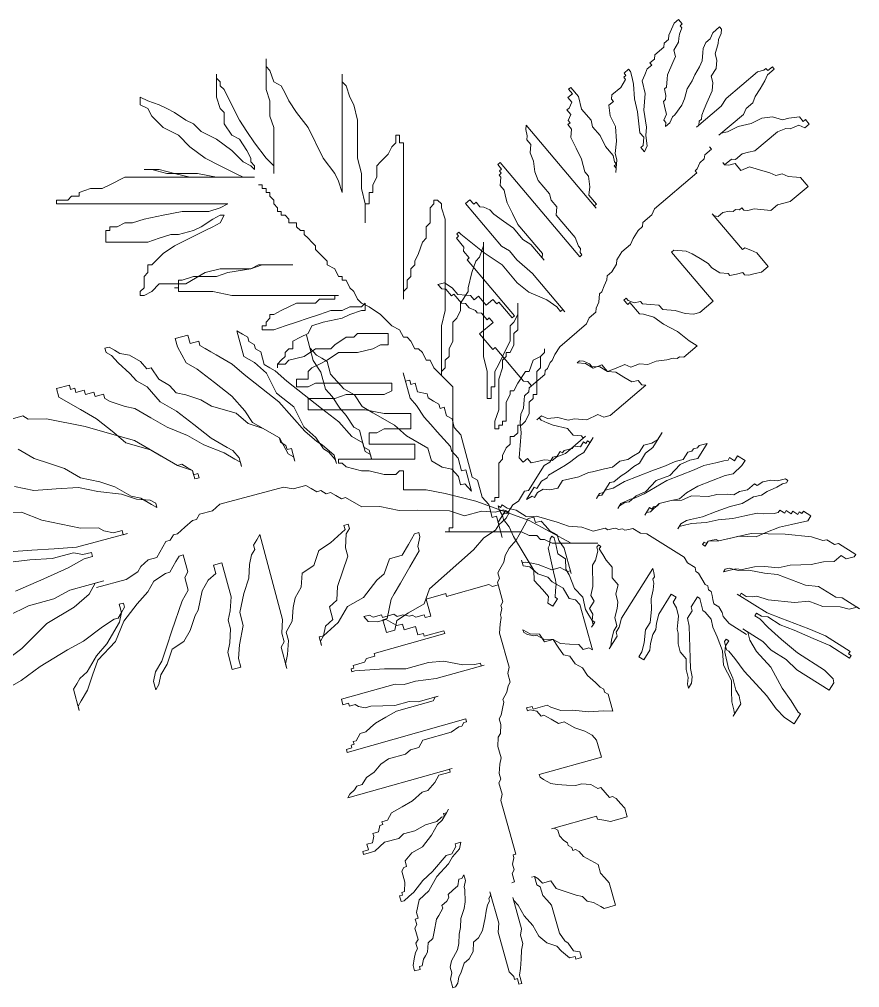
# Model space of a CAD drawing. Header units: millimetres. Extents: x -37049 to 129367, y 25385 to 90033.
# Drawn here: x 19498 to 20689, y 55002 to 56373 of the extents above; entities that cross this region are included whole.
import ezdxf

# ---------------------------------------------------------------- set-up
doc = ezdxf.new("R2010")
doc.units = ezdxf.units.MM
doc.header["$MEASUREMENT"] = 0
doc.layers.add('NCAY', color=3, linetype='Continuous', lineweight=13)

# ---------------------------------------------------------------- blocks, each defined once
blk = doc.blocks.new('CDUA')
at = {"layer": 'NCAY'}
for points in [[(-21319.1, 45560.9), (-21328, 45571.5), (-21337.8, 45572.3), (-21404.9, 45651.7), (-21410.2, 45647.2), (-21441.5, 45684.2), (-21409.8, 45711), (-21418.7, 45721.6), (-21424, 45717.1), (-21437.4, 45733), (-21447.2, 45733.8), (-21451.6, 45739.1), (-21465.9, 45745.2), (-21474.8, 45755.8), (-21484.6, 45756.6), (-21502.5, 45777.7), (-21507.7, 45773.3), (-21521.2, 45789.1), (-21530.9, 45790), (-21539.9, 45800.5), (-21524.8, 45804.2), (-21506.1, 45792.8), (-21492.7, 45776.9), (-21473.2, 45775.3), (-21463.4, 45774.5), (-21454.5, 45763.9), (-21443.9, 45772.8), (-21426, 45751.7), (-21410.2, 45765.1), (-21401.2, 45754.5), (-21395.9, 45759), (-21364.6, 45722), (-21359.4, 45726.4), (-21471.2, 45858.6), (-21465.9, 45863.1), (-21479.3, 45879), (-21478.5, 45888.7), (-21496.4, 45909.9), (-21491.1, 45914.4), (-21495.6, 45919.6), (-21490.3, 45924.1), (-21485.8, 45918.8), (-21458.1, 45896.8), (-21430.5, 45874.9), (-21388.6, 45846.8), (-21352.9, 45804.5), (-21325.2, 45782.5), (-21282.5, 45764.2), (-21259.4, 45747.5), (-21250.4, 45736.9), (-21245.1, 45741.4), (-21240.7, 45736.1), (-21316.7, 45826), (-21353.3, 45858.6), (-21371.2, 45879.7), (-21389.9, 45891.1), (-21474.8, 45991.6), (-21464.3, 46000.5), (-21455.3, 45989.9), (-21450, 45994.4), (-21441.1, 45983.8), (-21431.3, 45983), (-21417.1, 45976.9), (-21408.2, 45966.3), (-21385, 45949.7), (-21361.8, 45933), (-21339.4, 45906.5), (-21320.7, 45895.1), (-21289.4, 45858.1), (-21293.9, 45863.4), (-21293.1, 45873.2), (-21351.2, 45941.9), (-21363.8, 45967.5), (-21376.4, 45993.2), (-21380.1, 46008.2), (-21383.8, 46023.2), (-21392.7, 46033.8), (-21391.9, 46043.6), (-21391.1, 46053.3), (-21395.6, 46058.6), (-21390.3, 46063.1), (-21394.7, 46068.4), (-21389.5, 46072.8), (-21398.4, 46083.4), (-21393.1, 46087.9), (-21205.3, 45865.8), (-21200, 45870.3), (-21204.5, 45875.5), (-21203.7, 45885.3), (-21208.1, 45890.6), (-21216.3, 45910.9), (-21261, 45963.8), (-21259.4, 45983.3), (-21272.8, 45999.2), (-21276.4, 46014.2), (-21303.3, 46046), (-21311.4, 46066.3), (-21314.3, 46091.1), (-21322.4, 46111.4), (-21320.8, 46130.9), (-21329.7, 46141.5), (-21328.9, 46151.3), (-21332.5, 46166.3), (-21331.7, 46176.1), (-21166.3, 45980.4), (-21170.7, 45985.7), (-21165.5, 45990.2), (-21183.3, 46011.3), (-21181.7, 46030.8), (-21184.6, 46055.6), (-21193.5, 46066.2), (-21200.8, 46096.3), (-21213.4, 46121.9), (-21226, 46147.6), (-21224.4, 46167.1), (-21233.4, 46177.6), (-21228.1, 46182.1), (-21232.5, 46187.4), (-21226.4, 46201.6), (-21235.4, 46212.2), (-21230.1, 46216.7), (-21224, 46230.9), (-21233, 46241.5), (-21222.4, 46250.4), (-21231.3, 46261), (-21226, 46265.5), (-21208.2, 46244.3), (-21200.8, 46214.2), (-21178.5, 46187.8), (-21174.8, 46172.7), (-21156.9, 46151.6), (-21144.3, 46126), (-21126.4, 46104.8), (-21122.8, 46089.8), (-21118.3, 46084.5), (-21123.6, 46080), (-21119.1, 46074.7), (-21119.9, 46065), (-21119.1, 46074.7), (-21117.5, 46094.2), (-21121.2, 46109.3), (-21118.7, 46138.5), (-21120.8, 46173.1), (-21133.4, 46198.7), (-21136.2, 46223.5), (-21125.6, 46232.5), (-21130.1, 46237.8), (-21129.3, 46247.5), (-21108.2, 46265.4), (-21096.8, 46284.1), (-21101.2, 46289.4), (-21096, 46293.8), (-21100.4, 46299.1), (-21089.9, 46308.1), (-21085.4, 46302.8), (-21081.7, 46287.7), (-21078.1, 46272.7), (-21076, 46238.1), (-21068.7, 46208), (-21063, 46158.4), (-21054.1, 46147.9), (-21055.7, 46128.3), (-21061, 46123.9), (-21052, 46113.3), (-21045.9, 46127.5), (-21048.8, 46152.3), (-21047.2, 46171.8), (-21053.7, 46211.7), (-21050.4, 46250.7), (-21057.7, 46280.8), (-21051.6, 46295), (-21045.6, 46309.3), (-21035, 46318.2), (-21039.5, 46323.5), (-21028.9, 46332.4), (-21028.1, 46342.2), (-21006.9, 46360.1), (-21006.1, 46369.8), (-20995.6, 46378.8), (-20994.7, 46388.5), (-20988.6, 46402.7), (-20982.5, 46417), (-20972, 46425.9), (-20963, 46415.3), (-20968.3, 46410.9), (-20963.8, 46405.6), (-20969.9, 46391.3), (-20970.8, 46381.6), (-20971.6, 46371.8), (-20982.9, 46353.1), (-20979.3, 46338.1), (-20985.4, 46323.9), (-20997.6, 46295.4), (-20998.4, 46285.7), (-21000, 46266.1), (-21005.3, 46261.7), (-21001.6, 46246.6), (-21002.5, 46236.9), (-21007.7, 46232.4), (-21004.1, 46217.4), (-21000.4, 46202.3), (-21006.5, 46188.1), (-21002, 46182.8), (-21002.9, 46173), (-20992.3, 46182), (-20986.2, 46196.2), (-20980.9, 46200.7), (-20964.2, 46223.8), (-20958.1, 46238.1), (-20951.2, 46262), (-20939.9, 46280.7), (-20933.8, 46295), (-20922.4, 46313.7), (-20916.3, 46327.9), (-20914.7, 46347.4), (-20913.8, 46357.2), (-20907.7, 46371.4), (-20897.2, 46380.3), (-20891.1, 46394.5), (-20875.2, 46408), (-20870.8, 46402.7), (-20871.6, 46392.9), (-20877.7, 46378.7), (-20878.5, 46368.9), (-20885.4, 46344.9), (-20881.7, 46329.9), (-20883.3, 46310.4), (-20894.7, 46291.7), (-20891.1, 46276.6), (-20892.7, 46257.1), (-20898.8, 46242.9), (-20904.9, 46228.7), (-20911, 46214.4), (-20917.1, 46200.2), (-20917.9, 46190.5), (-20923.2, 46186), (-20924, 46176.2), (-20929.3, 46171.8), (-20871.1, 46220.9), (-20859.8, 46239.6), (-20785.8, 46302.2), (-20770.7, 46305.8), (-20765.5, 46310.3), (-20761, 46305), (-20750.4, 46314), (-20745.9, 46308.7), (-20761.8, 46295.3), (-20767.9, 46281), (-20779.3, 46262.3), (-20790.7, 46243.6), (-20796.8, 46229.4), (-20812.6, 46216), (-20818.7, 46201.8), (-20876.8, 46152.6), (-20871.6, 46157.1), (-20856.5, 46160.7), (-20830.9, 46173.3), (-20800.8, 46180.6), (-20775.2, 46193.2), (-20750.4, 46196.1), (-20726.4, 46189.1), (-20711.4, 46192.8), (-20686.6, 46195.6), (-20677.6, 46185), (-20672.4, 46189.5), (-20663.4, 46178.9), (-20674, 46170), (-20688.2, 46176.1), (-20708.5, 46168), (-20718.3, 46168.8), (-20738.6, 46160.7), (-20791.5, 46116), (-20806.5, 46112.3), (-20821.5, 46108.7), (-20837.4, 46095.3), (-20847.2, 46096.1), (-20863, 46082.7), (-20867.5, 46088), (-20863, 46082.7), (-20853.3, 46081.9), (-20838.2, 46085.5), (-20824.8, 46069.7), (-20804.5, 46077.8), (-20780.5, 46070.8), (-20756.5, 46063.9), (-20742.3, 46057.8), (-20727.2, 46061.5), (-20713, 46055.4), (-20693.5, 46053.7), (-20683.7, 46052.9), (-20665.8, 46031.7), (-20708.1, 45996), (-20723.2, 45992.3), (-20738.2, 45988.7), (-20754.1, 45975.3), (-20793.1, 45978.6), (-20808.1, 45974.9), (-20817.9, 45975.7), (-20822.4, 45981), (-20827.6, 45976.6), (-20837.4, 45977.4), (-20842.7, 45972.9), (-20852.4, 45973.7), (-20867.5, 45970.1), (-20878, 45961.1), (-20887.8, 45962), (-20892.3, 45967.2), (-20820.7, 45882.6), (-20815.4, 45887.1), (-20801.2, 45881), (-20787, 45874.9), (-20760.1, 45843.2), (-20776, 45829.7), (-20791, 45826.1), (-20806.1, 45822.4), (-20815.8, 45823.3), (-20820.3, 45828.6), (-20835.4, 45824.9), (-20850.4, 45821.3), (-20854.9, 45826.5), (-20874.4, 45828.2), (-20893.1, 45839.6), (-20902, 45850.2), (-20920.7, 45861.6), (-20939.4, 45872.9), (-20953.7, 45879.1), (-20963.4, 45879.9), (-20973.2, 45880.7), (-20982.9, 45881.5), (-20988.2, 45877), (-20889.8, 45760.7), (-20921.5, 45733.9), (-20936.6, 45730.2), (-20956.1, 45731.9), (-20980.1, 45738.8), (-21009.3, 45741.3), (-21018.3, 45751.8), (-21037.8, 45753.5), (-21047.6, 45754.3), (-21057.3, 45755.1), (-21061.8, 45760.4), (-21076.8, 45756.8), (-21091.1, 45762.9), (-21095.5, 45768.1), (-21100.8, 45763.7), (-21091.9, 45753.1), (-21086.6, 45757.6), (-21064.2, 45731.1), (-21054.5, 45730.3), (-21030.5, 45723.4), (-21007.3, 45706.7), (-20974.4, 45689.2), (-20946.7, 45667.2), (-20928, 45655.8), (-20959.7, 45629), (-20969.5, 45629.8), (-20974.8, 45625.4), (-20984.5, 45626.2), (-20999.6, 45622.5), (-21024.4, 45619.7), (-21044.7, 45611.6), (-21064.2, 45613.2), (-21084.5, 45605.1), (-21098.8, 45611.2), (-21119.1, 45603.1), (-21139.4, 45595), (-21152.8, 45610.8), (-21173.2, 45602.7), (-21191.9, 45614.1), (-21211.4, 45615.8), (-21206.1, 45620.2), (-21196.3, 45619.4), (-21182.1, 45613.3), (-21177.6, 45608), (-21158.1, 45606.4), (-21139.4, 45595), (-21119.9, 45593.3), (-21101.2, 45581.9), (-21082.5, 45570.5), (-21067.5, 45574.2), (-21058.5, 45563.6), (-21048.8, 45562.8), (-21133.3, 45491.3), (-21148.4, 45487.6), (-21162.6, 45493.8), (-21188.2, 45481.2), (-21217.5, 45483.6), (-21232.5, 45480), (-21256.5, 45486.9), (-21281.3, 45484.1), (-21295.5, 45490.2), (-21306.1, 45481.2), (-21300.8, 45485.7), (-21296.3, 45480.4), (-21282.1, 45474.3), (-21267.9, 45468.2), (-21234.1, 45460.5), (-21220.7, 45444.6), (-21211, 45443.8), (-21201.2, 45443), (-21196.7, 45437.7), (-21191.4, 45442.1), (-21239, 45401.9), (-21259.3, 45393.8), (-21269.9, 45384.9), (-21279.7, 45385.7), (-21289.4, 45386.5), (-21304.5, 45382.8), (-21319.5, 45379.2), (-21328.4, 45389.8), (-21339, 45380.8), (-21348, 45391.4), (-21347.1, 45401.2), (-21346.3, 45410.9), (-21345.5, 45420.7), (-21343.1, 45450), (-21345.9, 45474.8), (-21344.3, 45494.3), (-21338.2, 45508.5), (-21336.6, 45528), (-21335.8, 45537.8), (-21325.2, 45546.7), (-21324.4, 45556.5), (-21287.4, 45587.7), (-21286.6, 45597.5), (-21281.3, 45602), (-21275.2, 45616.2), (-21269.9, 45620.7), (-21263.8, 45634.9), (-21252.4, 45653.6), (-21189, 45707.2), (-21182.9, 45721.4), (-21167.1, 45734.9), (-21166.3, 45744.6), (-21160.2, 45758.8), (-21158.5, 45778.4), (-21153.3, 45782.8), (-21147.2, 45797), (-21141.1, 45811.3), (-21140.2, 45821), (-21129.7, 45830), (-21118.3, 45848.7), (-21117.5, 45858.4), (-21106.1, 45877.1), (-21085, 45895), (-21078.9, 45909.2), (-21067.5, 45927.9), (-21056.9, 45936.9), (-21056.1, 45946.6), (-21035, 45964.5), (-21028.9, 45978.7), (-20928.5, 46063.6), (-20932.9, 46068.9), (-20927.6, 46073.4), (-20921.5, 46087.6), (-20911, 46096.5), (-20910.2, 46106.3), (-20894.3, 46119.7), (-20898.8, 46125)], [(-21414.5, 45288.8), (-21405.5, 45288.8), (-21405.5, 45297.8), (-21396.5, 45297.8), (-21396.5, 45378.8), (-21387.5, 45387.8), (-21387.5, 45396.8), (-21378.5, 45414.7), (-21369.5, 45423.7), (-21369.5, 45441.7), (-21360.5, 45441.7), (-21351.5, 45450.7), (-21351.5, 45468.7), (-21342.5, 45468.7), (-21333.5, 45477.7), (-21324.5, 45495.7), (-21324.5, 45522.7), (-21315.5, 45531.7), (-21315.5, 45540.7), (-21306.5, 45540.7), (-21306.5, 45594.7), (-21297.5, 45603.7), (-21297.5, 45630.7), (-21288.5, 45639.7), (-21288.5, 45648.7), (-21288.5, 45639.7), (-21297.5, 45630.7), (-21315.5, 45621.7), (-21324.5, 45594.7), (-21333.5, 45594.7), (-21351.5, 45567.7), (-21360.5, 45549.7), (-21369.5, 45549.7), (-21369.5, 45540.7), (-21378.5, 45522.7), (-21378.5, 45477.7), (-21387.5, 45477.7), (-21387.5, 45468.7), (-21396.5, 45468.7), (-21396.5, 45459.7), (-21405.5, 45459.7), (-21405.5, 45477.7), (-21396.5, 45504.7), (-21396.5, 45576.7), (-21387.5, 45603.7), (-21387.5, 45621.7), (-21378.5, 45630.7), (-21378.5, 45639.7), (-21369.5, 45639.7), (-21360.5, 45657.7), (-21360.5, 45684.7), (-21351.5, 45693.7), (-21351.5, 45756.6), (-21351.5, 45729.6), (-21360.5, 45711.7), (-21369.5, 45702.7), (-21369.5, 45666.7), (-21378.5, 45648.7), (-21387.5, 45630.7), (-21396.5, 45612.7), (-21405.5, 45594.7), (-21405.5, 45558.7), (-21414.5, 45558.7), (-21414.5, 45531.7), (-21423.5, 45531.7), (-21423.5, 45594.7), (-21432.6, 45630.7), (-21432.6, 45900.6), (-21432.6, 45891.6), (-21441.6, 45864.6), (-21450.6, 45855.6), (-21459.6, 45828.6), (-21468.6, 45792.6), (-21468.6, 45783.6), (-21486.6, 45756.6), (-21486.6, 45738.6), (-21495.6, 45720.6), (-21504.6, 45711.7), (-21504.6, 45666.7), (-21513.6, 45648.7), (-21513.6, 45630.7), (-21522.6, 45621.7), (-21522.6, 45603.7), (-21531.6, 45594.7), (-21531.6, 45585.7), (-21531.6, 45702.7), (-21522.6, 45738.6), (-21522.6, 45954.6), (-21531.6, 45981.6), (-21531.6, 45990.6), (-21540.6, 45999.6), (-21549.6, 45999.6), (-21549.6, 45990.6), (-21558.6, 45981.6), (-21558.6, 45945.6), (-21567.6, 45936.6), (-21567.6, 45909.6), (-21576.6, 45900.6), (-21585.6, 45873.6), (-21594.6, 45855.6), (-21594.6, 45846.6), (-21603.6, 45837.6), (-21603.6, 45819.6), (-21612.6, 45810.6), (-21612.6, 45792.6), (-21621.6, 45783.6), (-21621.6, 45765.6), (-21621.6, 46134.5), (-21630.6, 46134.5), (-21630.6, 46152.5), (-21639.6, 46152.5), (-21639.6, 46134.5), (-21648.6, 46125.5), (-21657.6, 46107.5), (-21675.6, 46089.5), (-21684.6, 46080.5), (-21684.6, 46053.5), (-21693.6, 46035.5), (-21693.6, 46017.6), (-21702.6, 46017.6), (-21702.6, 45990.6), (-21711.7, 45990.6), (-21711.7, 45945.6), (-21711.7, 45990.6), (-21720.7, 46026.6), (-21720.7, 46062.5), (-21729.7, 46098.5), (-21729.7, 46188.5), (-21738.7, 46224.5), (-21747.7, 46242.5), (-21756.7, 46269.5), (-21765.7, 46278.5), (-21765.7, 46296.5), (-21765.7, 46017.6), (-21774.7, 46044.5), (-21783.7, 46062.5), (-21810.7, 46098.5), (-21846.7, 46170.5), (-21873.7, 46206.5), (-21891.7, 46233.5), (-21900.7, 46251.5), (-21909.7, 46269.5), (-21927.7, 46278.5), (-21936.7, 46305.5), (-21945.7, 46314.5), (-21945.7, 46332.5), (-21945.7, 46260.5), (-21936.7, 46233.5), (-21936.7, 46197.5), (-21927.7, 46170.5), (-21927.7, 46062.5), (-21927.7, 46080.5), (-21945.7, 46098.5), (-21972.7, 46134.5), (-21990.8, 46161.5), (-22008.8, 46188.5), (-22017.8, 46206.5), (-22026.8, 46224.5), (-22035.8, 46242.5), (-22044.8, 46260.5), (-22053.8, 46269.5), (-22053.8, 46278.5), (-22062.8, 46287.5), (-22062.8, 46296.5), (-22062.8, 46242.5), (-22053.8, 46215.5), (-22044.8, 46206.5), (-22044.8, 46179.5), (-22026.8, 46152.5), (-22008.8, 46143.5), (-21990.8, 46116.5), (-21981.8, 46098.5), (-21981.8, 46089.5), (-21972.7, 46080.5), (-21972.7, 46071.5), (-21981.8, 46080.5), (-21999.8, 46089.5), (-22026.8, 46116.5), (-22062.8, 46143.5), (-22098.8, 46161.5), (-22116.8, 46179.5), (-22134.8, 46188.5), (-22161.8, 46206.5), (-22179.8, 46215.5), (-22197.8, 46224.5), (-22224.8, 46233.5), (-22242.8, 46242.5), (-22242.8, 46224.5), (-22224.8, 46215.5), (-22215.8, 46197.5), (-22188.8, 46170.5), (-22152.8, 46152.5), (-22125.8, 46125.5), (-22089.8, 46098.5), (-22053.8, 46080.5), (-22017.8, 46062.5), (-21999.8, 46053.5), (-21972.7, 46053.5), (-22125.8, 46053.5), (-22161.8, 46062.5), (-22197.8, 46071.5), (-22233.8, 46071.5), (-22215.8, 46071.5), (-22179.8, 46062.5), (-22107.8, 46062.5), (-22062.8, 46053.5), (-22008.8, 46053.5), (-22278.9, 46053.5), (-22314.9, 46035.5), (-22332.9, 46026.6), (-22359.9, 46026.6), (-22386.9, 46017.6), (-22386.9, 46008.6), (-22404.9, 46008.6), (-22413.9, 45999.6), (-22440.9, 45999.6), (-22440.9, 45990.6), (-22035.8, 45990.6), (-22053.8, 45981.6), (-22080.8, 45972.6), (-22143.8, 45972.6), (-22188.8, 45963.6), (-22233.8, 45954.6), (-22260.9, 45945.6), (-22278.9, 45945.6), (-22296.9, 45936.6), (-22314.9, 45936.6), (-22314.9, 45927.6), (-22323.9, 45927.6), (-22323.9, 45900.6), (-22224.8, 45900.6), (-22197.8, 45909.6), (-22170.8, 45918.6), (-22152.8, 45918.6), (-22116.8, 45927.6), (-22098.8, 45936.6), (-22071.8, 45954.6), (-22053.8, 45963.6), (-22044.8, 45963.6), (-22053.8, 45945.6), (-22071.8, 45936.6), (-22089.8, 45927.6), (-22161.8, 45891.6), (-22188.8, 45873.6), (-22215.8, 45846.6), (-22224.8, 45846.6), (-22224.8, 45828.6), (-22233.8, 45819.6), (-22233.8, 45792.6), (-22242.8, 45783.6), (-22242.8, 45774.6), (-22233.8, 45774.6), (-22215.8, 45783.6), (-22197.8, 45801.6), (-22134.8, 45801.6), (-22089.8, 45828.6), (-22053.8, 45837.6), (-21981.8, 45837.6), (-21963.7, 45846.6), (-21882.7, 45846.6), (-21954.7, 45846.6), (-21981.8, 45837.6), (-22035.8, 45828.6), (-22062.8, 45819.6), (-22116.8, 45819.6), (-22143.8, 45810.6), (-22152.8, 45810.6), (-22152.8, 45792.6), (-22161.8, 45792.6), (-22152.8, 45792.6), (-22152.8, 45783.6), (-22071.8, 45783.6), (-22026.8, 45774.6), (-21774.7, 45774.6), (-21783.7, 45774.6), (-21783.7, 45765.6), (-21819.7, 45765.6), (-21828.7, 45756.6), (-21873.7, 45756.6), (-21891.7, 45747.6), (-21909.7, 45738.6), (-21927.7, 45729.6), (-21936.7, 45729.6), (-21936.7, 45720.6), (-21945.7, 45711.7), (-21945.7, 45702.7), (-21954.7, 45702.7), (-21954.7, 45693.7), (-21927.7, 45693.7), (-21900.7, 45702.7), (-21873.7, 45711.7), (-21846.7, 45720.6), (-21819.7, 45729.6), (-21792.7, 45738.6), (-21765.7, 45738.6), (-21747.7, 45747.6), (-21720.7, 45747.6), (-21711.7, 45756.6), (-21711.7, 45738.6), (-21720.7, 45738.6), (-21747.7, 45729.6), (-21765.7, 45720.6), (-21810.7, 45711.7), (-21837.7, 45702.7), (-21846.7, 45684.7), (-21864.7, 45675.7), (-21882.7, 45666.7), (-21882.7, 45648.7), (-21891.7, 45648.7), (-21900.7, 45639.7), (-21900.7, 45630.7), (-21909.7, 45621.7), (-21918.7, 45612.7), (-21918.7, 45603.7), (-21918.7, 45612.7), (-21900.7, 45612.7), (-21891.7, 45621.7), (-21855.7, 45630.7), (-21828.7, 45648.7), (-21792.7, 45648.7), (-21783.7, 45657.7), (-21756.7, 45675.7), (-21738.7, 45675.7), (-21729.7, 45684.7), (-21657.6, 45684.7), (-21657.6, 45657.7), (-21675.6, 45657.7), (-21693.6, 45648.7), (-21729.7, 45639.7), (-21774.7, 45639.7), (-21801.7, 45621.7), (-21819.7, 45612.7), (-21837.7, 45603.7), (-21846.7, 45594.7), (-21846.7, 45576.7), (-21873.7, 45576.7), (-21873.7, 45558.7), (-21846.7, 45558.7), (-21828.7, 45567.7), (-21648.6, 45567.7), (-21648.6, 45549.7), (-21666.6, 45540.7), (-21756.7, 45540.7), (-21783.7, 45531.7), (-21846.7, 45531.7), (-21846.7, 45504.7), (-21711.7, 45504.7), (-21666.6, 45495.7), (-21603.6, 45495.7), (-21603.6, 45459.7), (-21666.6, 45459.7), (-21684.6, 45450.7), (-21702.6, 45450.7), (-21702.6, 45423.7), (-21594.6, 45423.7), (-21594.6, 45387.8), (-21774.7, 45387.8), (-21774.7, 45378.8), (-21765.7, 45378.8), (-21756.7, 45369.8), (-21720.7, 45360.8), (-21702.6, 45360.8), (-21666.6, 45351.8), (-21639.6, 45351.8), (-21630.6, 45360.8), (-21621.6, 45360.8), (-21621.6, 45315.8), (-21567.6, 45315.8), (-21522.6, 45306.8), (-21450.6, 45288.8), (-21324.5, 45243.8), (-21225.5, 45189.8), (-21162.5, 45189.8), (-21270.5, 45189.8), (-21288.5, 45198.8), (-21297.5, 45198.8), (-21306.5, 45207.8), (-21324.5, 45207.8), (-21342.5, 45216.8), (-21522.6, 45216.8), (-21513.6, 45216.8), (-21513.6, 45225.8), (-21504.6, 45225.8), (-21504.6, 45558.7), (-21540.6, 45594.7), (-21549.6, 45603.7), (-21558.6, 45621.7), (-21567.6, 45621.7), (-21576.6, 45639.7), (-21585.6, 45648.7), (-21594.6, 45648.7), (-21603.6, 45666.7), (-21612.6, 45675.7), (-21621.6, 45675.7), (-21630.6, 45693.7), (-21648.6, 45702.7), (-21657.6, 45711.7), (-21675.6, 45729.6), (-21702.6, 45747.6), (-21720.7, 45756.6), (-21729.7, 45765.6), (-21738.7, 45783.6), (-21747.7, 45792.6), (-21756.7, 45810.6), (-21765.7, 45810.6), (-21765.7, 45819.6), (-21774.7, 45819.6), (-21783.7, 45837.6), (-21801.7, 45846.6), (-21801.7, 45855.6), (-21819.7, 45873.6), (-21828.7, 45882.6), (-21828.7, 45891.6), (-21837.7, 45900.6), (-21846.7, 45909.6), (-21855.7, 45918.6), (-21855.7, 45927.6), (-21864.7, 45927.6), (-21873.7, 45936.6), (-21873.7, 45945.6), (-21891.7, 45945.6), (-21891.7, 45954.6), (-21900.7, 45963.6), (-21909.7, 45963.6), (-21909.7, 45972.6), (-21918.7, 45972.6), (-21918.7, 45981.6), (-21927.7, 45990.6), (-21927.7, 45999.6), (-21936.7, 46008.6), (-21936.7, 46017.6), (-21945.7, 46017.6), (-21945.7, 46026.6), (-21954.7, 46026.6), (-21954.7, 46035.5), (-21963.7, 46035.5)], [(-21388.4, 45203.4), (-21401.9, 45253.5), (-21411.9, 45250.8), (-21420, 45280.9), (-21435.4, 45298.2), (-21446.2, 45338.3), (-21458.9, 45345.7), (-21485.9, 45445.9), (-21501.3, 45463.3), (-21506.7, 45483.3), (-21519.5, 45490.6), (-21524.9, 45510.7), (-21534.9, 45508), (-21537.6, 45518), (-21550.3, 45525.3), (-21563, 45532.7), (-21565.7, 45542.7), (-21588.5, 45547.3), (-21593.9, 45567.4), (-21603.9, 45564.7), (-21606.6, 45574.7), (-21616.7, 45572), (-21622.1, 45592), (-21605.9, 45531.9), (-21590.4, 45514.5), (-21572.3, 45487.2), (-21556.9, 45469.8), (-21541.5, 45452.5), (-21510.6, 45417.8), (-21507.9, 45407.7), (-21492.5, 45390.4), (-21484.4, 45360.3), (-21474.4, 45363), (-21460.9, 45312.9), (-21476.3, 45330.2), (-21486.3, 45327.5), (-21491.7, 45347.6), (-21507.2, 45364.9), (-21529.9, 45369.6), (-21555.4, 45384.2), (-21563.5, 45414.3), (-21614.4, 45443.6), (-21642.5, 45468.3), (-21655.3, 45475.6), (-21680.7, 45490.2), (-21693.5, 45497.6), (-21718.9, 45512.2), (-21737, 45539.6), (-21762.5, 45554.2), (-21777.9, 45571.6), (-21793.3, 45588.9), (-21801.4, 45619), (-21814.2, 45626.3), (-21826.9, 45633.7), (-21842.3, 45651), (-21850.4, 45681.1), (-21834.2, 45620.9), (-21816.1, 45593.6), (-21805.3, 45553.5), (-21789.9, 45536.1), (-21771.8, 45508.7), (-21756.3, 45491.4), (-21738.2, 45464), (-21725.5, 45456.7), (-21714.7, 45416.6), (-21702, 45409.3), (-21696.6, 45389.2), (-21699.3, 45399.2), (-21712, 45406.6), (-21717.4, 45426.6), (-21742.9, 45441.3), (-21773.7, 45476), (-21814.6, 45508), (-21855.5, 45540), (-21896.4, 45572), (-21924.5, 45596.7), (-21937.2, 45604), (-21950, 45611.3), (-21958.1, 45641.4), (-21970.8, 45648.7), (-21973.5, 45658.7), (-21986.2, 45666.1), (-21988.9, 45676.1), (-22001.6, 45683.4), (-22014.4, 45690.7), (-21998.2, 45630.6), (-21972.7, 45615.9), (-21944.6, 45591.3), (-21921.1, 45543.8), (-21880.2, 45511.8), (-21856.7, 45464.4), (-21828.5, 45439.7), (-21810.4, 45412.4), (-21797.6, 45405), (-21782.2, 45387.7), (-21779.5, 45377.7), (-21784.9, 45397.7), (-21813.1, 45422.4), (-21825.8, 45429.7), (-21854, 45454.4), (-21915.7, 45523.8), (-21956.6, 45555.8), (-21997.4, 45587.8), (-22025.6, 45612.5), (-22063.8, 45634.4), (-22076.5, 45641.8), (-22089.2, 45649.1), (-22102, 45656.4), (-22104.7, 45666.4), (-22124.7, 45661), (-22130.1, 45681.1), (-22160.2, 45673), (-22154.8, 45652.9), (-22134, 45615.5), (-22108.5, 45600.9), (-22067.7, 45568.9), (-22026.8, 45536.9), (-21995.9, 45502.2), (-21977.8, 45474.8), (-21952.3, 45460.2), (-21926.9, 45445.5), (-21914.1, 45438.2), (-21911.5, 45428.2), (-21898.7, 45420.8), (-21896, 45410.8), (-21886, 45413.5), (-21877.9, 45383.4), (-21880.6, 45393.5), (-21893.3, 45400.8), (-21914.1, 45438.2), (-21952.3, 45460.2), (-21987.8, 45472.1), (-22016, 45496.8), (-22074.2, 45513.4), (-22099.7, 45528), (-22135.2, 45540), (-22157.9, 45544.6), (-22173.4, 45561.9), (-22198.8, 45576.6), (-22216.9, 45604), (-22227, 45601.3), (-22242.4, 45618.6), (-22267.9, 45633.3), (-22290.6, 45637.9), (-22303.4, 45645.2), (-22316.1, 45652.6), (-22326.1, 45649.9), (-22323.4, 45639.8), (-22310.7, 45632.5), (-22295.3, 45615.2), (-22267.1, 45590.5), (-22251.7, 45573.1), (-22226.2, 45558.5), (-22195.4, 45523.8), (-22157.2, 45501.8), (-22116.3, 45469.8), (-22075.4, 45437.8), (-22037.2, 45415.8), (-22024.5, 45408.5), (-22009.1, 45391.1), (-22003.7, 45371.1), (-22006.4, 45381.1), (-22019.1, 45388.4), (-22044.6, 45403.1), (-22092.8, 45422.4), (-22131, 45444.3), (-22179.2, 45463.6), (-22217.4, 45485.6), (-22255.6, 45507.6), (-22278.3, 45512.2), (-22313.8, 45524.2), (-22326.5, 45531.5), (-22329.2, 45541.5), (-22349.3, 45536.1), (-22352, 45546.1), (-22372.1, 45540.7), (-22374.8, 45550.8), (-22394.8, 45545.4), (-22397.5, 45555.4), (-22407.5, 45552.7), (-22410.2, 45562.7), (-22440.3, 45554.6), (-22434.9, 45534.6), (-22384, 45505.3), (-22345.8, 45483.3), (-22305, 45451.3), (-22276.8, 45426.6), (-22218.6, 45410), (-22193.1, 45395.4), (-22154.9, 45373.4), (-22144.9, 45376.1), (-22132.1, 45368.8), (-22119.4, 45361.5), (-22116.7, 45351.4), (-22106.7, 45354.1), (-22104, 45344.1), (-22114, 45341.4), (-22119.4, 45361.5), (-22154.9, 45373.4), (-22256.7, 45432), (-22315, 45448.6), (-22373.2, 45465.2), (-22464.3, 45483.7), (-22507.1, 45482.9), (-22519.8, 45490.2), (-22549.9, 45482.1)], [(-22531, 45411.9), (-22492.9, 45390), (-22457.4, 45378), (-22421.9, 45366.1), (-22383.7, 45344.1), (-22338.2, 45334.8), (-22302.7, 45322.9), (-22264.5, 45300.9), (-22241.7, 45296.3), (-22216.3, 45281.6), (-22203.5, 45274.3), (-22206.2, 45284.3), (-22219, 45291.7), (-22251.8, 45293.6), (-22287.3, 45305.5), (-22342.8, 45312.1), (-22388.3, 45321.3), (-22441.2, 45317.9), (-22494, 45314.4), (-22539.6, 45323.7)], [(-22576.2, 45260), (-22523.4, 45263.5), (-22475.2, 45244.2), (-22384.1, 45225.7), (-22341.3, 45226.5), (-22328.6, 45219.2), (-22305.8, 45214.5), (-22285.7, 45219.9), (-22283, 45209.9), (-22273, 45212.6), (-22393.4, 45180.2), (-22446.2, 45176.8), (-22499.1, 45173.3), (-22552, 45169.8)], [(-22576.7, 45141.7), (-22503.7, 45150.5), (-22450.9, 45154), (-22400.7, 45167.5), (-22378, 45162.9), (-22357.9, 45168.3), (-22355.2, 45158.2), (-22375.3, 45152.9), (-22412.7, 45132), (-22470.2, 45105.8), (-22537.7, 45076.9)], [(-22554.3, 45018.7), (-22506.9, 45042.2), (-22446.7, 45058.4), (-22409.2, 45079.2), (-22329, 45100.8), (-22349.1, 45095.4), (-22363.7, 45070), (-22398.5, 45039.1), (-22463.3, 45000.2), (-22522.7, 44941.2), (-22567.5, 44907.6)], [(-22561.3, 44844.8), (-22523.9, 44865.6), (-22479.1, 44899.1), (-22414.3, 44938.1), (-22376.9, 44958.9), (-22332.1, 44992.5), (-22304.7, 45010.6), (-22294.7, 45013.3), (-22287.3, 45026), (-22292.7, 45046.1), (-22282.7, 45048.7), (-22280, 45038.7), (-22287.3, 45026), (-22292, 45003.3), (-22321.3, 44952.4), (-22346, 44924.2), (-22368, 44886), (-22385.4, 44870.6), (-22392.7, 44857.9), (-22400.1, 44845.2), (-22386.6, 44795), (-22389.3, 44805.1), (-22381.9, 44817.8), (-22367.3, 44843.2), (-22355.3, 44878.7), (-22343.3, 44914.2), (-22301.3, 44957.8), (-22281.9, 45006), (-22249.9, 45046.8), (-22225.2, 45075), (-22210.5, 45100.4), (-22183.2, 45118.5), (-22173.1, 45121.2), (-22158.5, 45146.7), (-22151.1, 45159.4), (-22141.1, 45162.1), (-22130.3, 45122), (-22137.6, 45109.3), (-22129.5, 45079.2), (-22144.2, 45053.8), (-22168.1, 44982.8), (-22180.1, 44947.3), (-22192.1, 44911.9), (-22206.8, 44886.4), (-22211.4, 44863.7), (-22206, 44843.6), (-22198.7, 44856.4), (-22194, 44879.1), (-22179.4, 44904.5), (-22167.4, 44940), (-22140, 44958.1), (-22125.3, 44983.6), (-22113.4, 45019.1), (-22106, 45031.8), (-22101.4, 45054.5), (-22096.7, 45077.3), (-22082.1, 45102.7), (-22064.7, 45118.2), (-22070.1, 45138.2), (-22050, 45143.6), (-22028.5, 45063.4), (-22030.4, 45030.6), (-22035, 45007.9), (-22029.6, 44987.8), (-22031.6, 44955.1), (-22036.2, 44932.3), (-22025.4, 44892.2), (-22005.4, 44897.6), (-22010.8, 44917.7), (-22008.8, 44950.4), (-21999.5, 44995.9), (-22007.6, 45026), (-21998.4, 45071.5), (-21986.4, 45107), (-21984.5, 45139.8), (-21979.8, 45162.5), (-21972.5, 45175.2), (-21975.2, 45185.2), (-21967.9, 45198), (-21960.5, 45210.7), (-21906.6, 45010.2), (-21908.5, 44977.4), (-21903.1, 44957.4), (-21910.4, 44944.7), (-21897, 44894.5), (-21899.7, 44904.6), (-21895, 44927.3), (-21893.1, 44960.1), (-21898.5, 44980.1), (-21883.8, 45005.6), (-21881.9, 45038.4), (-21877.2, 45061.1), (-21862.6, 45086.5), (-21860.6, 45119.3), (-21833.2, 45137.4), (-21821.3, 45172.9), (-21793.9, 45191), (-21776.5, 45206.5), (-21759.1, 45221.9), (-21761.8, 45231.9), (-21751.8, 45234.6), (-21749.1, 45224.6), (-21756.4, 45211.9), (-21758.4, 45179.1), (-21753, 45159), (-21776.9, 45088.1), (-21778.9, 45055.3), (-21796.2, 45039.9), (-21788.1, 45009.8), (-21805.5, 44994.4), (-21810.1, 44971.6), (-21820.2, 44968.9), (-21814.8, 44948.9), (-21817.5, 44958.9), (-21810.1, 44971.6), (-21792.8, 44987.1), (-21775.4, 45002.5), (-21753.4, 45040.7), (-21716, 45061.5), (-21683.9, 45102.4), (-21666.6, 45117.8), (-21654.6, 45153.3), (-21624.5, 45161.4), (-21609.8, 45186.8), (-21602.5, 45199.5), (-21595.2, 45212.3), (-21585.1, 45214.9), (-21582.4, 45204.9), (-21587.1, 45182.2), (-21584.4, 45172.2), (-21606.4, 45134), (-21628.4, 45095.8), (-21643, 45070.4), (-21650.4, 45057.6), (-21655, 45034.9), (-21659.7, 45012.1), (-21669.7, 45009.4), (-21661.6, 44979.4), (-21641.5, 44984.8), (-21636.9, 45007.5), (-21609.5, 45025.6), (-21572.1, 45046.5), (-21560.1, 45081.9), (-21455.9, 45174.5), (-21431.2, 45202.6), (-21403.8, 45220.7), (-21396.5, 45233.5), (-21379.1, 45248.9), (-21371.8, 45261.6), (-21381.8, 45258.9), (-21384.5, 45268.9), (-21404.6, 45263.5), (-21437.4, 45265.5), (-21477.5, 45254.7), (-21513, 45266.6), (-21588.6, 45267.8), (-21631.4, 45267), (-21676.9, 45276.3), (-21719.8, 45275.5), (-21732.5, 45282.8), (-21757.9, 45297.5), (-21768, 45294.8), (-21780.7, 45302.1), (-21793.4, 45309.4), (-21803.5, 45306.7), (-21816.2, 45314), (-21826.2, 45311.3), (-21839, 45318.7), (-21851.7, 45326), (-21881.8, 45317.9), (-21904.5, 45322.5), (-22055, 45282), (-22072.4, 45266.6), (-22102.5, 45258.5), (-22109.8, 45245.8), (-22119.8, 45243.1), (-22137.2, 45227.7), (-22154.6, 45212.2), (-22164.6, 45209.5), (-22171.9, 45196.8), (-22182, 45194.1), (-22189.3, 45181.4), (-22196.6, 45168.7), (-22204, 45155.9), (-22224, 45150.5), (-22241.4, 45135.1), (-22248.7, 45122.4), (-22276.1, 45104.3), (-22346.4, 45085.4)], [(-21398.7, 45237.7), (-21380.3, 45267), (-21374.4, 45263.3), (-21363.4, 45280.8), (-21350.1, 45288.9), (-21335.4, 45312.3), (-21325.8, 45314.4), (-21288.9, 45373), (-21275.7, 45381), (-21268.3, 45392.7), (-21258.8, 45394.9), (-21251.4, 45406.6), (-21245.5, 45402.9), (-21241.8, 45408.8), (-21232.3, 45411), (-21222.7, 45413.1), (-21219.1, 45419), (-21203.7, 45417.4), (-21196.3, 45429.2), (-21190.4, 45425.5), (-21186.7, 45431.3), (-21180.9, 45427.6), (-21173.5, 45439.3), (-21195.6, 45404.2), (-21208.9, 45396.2), (-21225.8, 45382.3), (-21239, 45374.3), (-21252.3, 45366.3), (-21278.7, 45350.2), (-21282.4, 45344.4), (-21295.7, 45336.3), (-21306.7, 45318.8), (-21312.6, 45322.5), (-21331, 45293.2), (-21317.8, 45301.2), (-21311.9, 45297.5), (-21304.5, 45309.2), (-21291.3, 45317.3), (-21275.9, 45315.7), (-21256.8, 45320.1), (-21245.7, 45337.6), (-21207.5, 45346.3), (-21184.8, 45356.5), (-21175.2, 45358.6), (-21156.1, 45363), (-21146.6, 45365.1), (-21127.5, 45369.5), (-21110.5, 45383.3), (-21091.4, 45387.7), (-21078.2, 45395.7), (-21065, 45403.7), (-21053.9, 45421.3), (-21044.4, 45423.5), (-21034.8, 45425.6), (-21021.6, 45433.6), (-21010.5, 45451.2), (-21032.6, 45416.1), (-21049.6, 45402.2), (-21064.3, 45378.8), (-21077.6, 45370.7), (-21094.5, 45356.9), (-21107.7, 45348.8), (-21124.6, 45335), (-21134.2, 45332.8), (-21148.9, 45309.4), (-21158.5, 45307.2), (-21165.9, 45295.5), (-21162.2, 45301.4), (-21152.6, 45303.5), (-21145.3, 45315.2), (-21126.2, 45319.6), (-21099.7, 45335.6), (-21067.4, 45348), (-21035, 45360.3), (-21002.7, 45372.7), (-20979.9, 45382.9), (-20970.3, 45385), (-20960.8, 45387.2), (-20949.7, 45404.8), (-20940.2, 45406.9), (-20936.5, 45412.8), (-20927, 45414.9), (-20923.3, 45420.8), (-20913.7, 45423), (-20904.2, 45425.1), (-20926.3, 45390), (-20945.4, 45385.7), (-20968.2, 45375.5), (-20992.5, 45349.9), (-21024.8, 45337.5), (-21049.1, 45311.9), (-21071.9, 45301.8), (-21088.8, 45287.9), (-21098.4, 45285.7), (-21111.6, 45277.7), (-21115.3, 45271.8), (-21107.9, 45283.5), (-21085.1, 45293.7), (-21075.6, 45295.9), (-21052.8, 45306.1), (-20999.9, 45338.2), (-20967.5, 45350.5), (-20935.2, 45362.9), (-20912.4, 45373.1), (-20883.8, 45379.6), (-20874.2, 45381.7), (-20864.7, 45383.9), (-20855.1, 45386.1), (-20851.4, 45391.9), (-20839.7, 45384.5), (-20832.3, 45396.2), (-20814.7, 45385.2), (-20822.1, 45373.5), (-20842.7, 45353.7), (-20861.8, 45349.4), (-20894.2, 45337), (-20926.5, 45324.7), (-20953, 45308.6), (-20969.9, 45294.8), (-20989, 45290.4), (-21008.1, 45286.1), (-21017.6, 45283.9), (-21021.3, 45278.1), (-21030.9, 45275.9), (-21034.6, 45270.1), (-21040.4, 45273.8), (-21051.5, 45256.2), (-21047.8, 45262), (-21038.3, 45264.2), (-21017.6, 45283.9), (-20989, 45290.4), (-20964, 45291.1), (-20941.3, 45301.3), (-20900.9, 45300.4), (-20881.8, 45304.7), (-20856.8, 45305.3), (-20841.4, 45303.8), (-20828.2, 45311.8), (-20809.1, 45316.2), (-20792.2, 45330), (-20786.3, 45326.4), (-20773.1, 45334.4), (-20754, 45338.7), (-20738.6, 45337.2), (-20729, 45339.3), (-20719.5, 45341.5), (-20713.6, 45337.8), (-20717.3, 45332), (-20726.8, 45329.8), (-20740.1, 45321.8), (-20762.9, 45311.6), (-20776.1, 45303.6), (-20795.2, 45299.2), (-20821.7, 45283.2), (-20850.3, 45276.7), (-20882.7, 45264.4), (-20915, 45252), (-20943.6, 45245.5), (-20953.2, 45243.3), (-20966.4, 45235.3), (-20973.8, 45223.6), (-20970.1, 45229.5), (-20960.6, 45231.6), (-20941.5, 45236), (-20907, 45238.8), (-20878.3, 45245.3), (-20843.8, 45248.1), (-20815.2, 45254.6), (-20786.5, 45261.1), (-20771.1, 45259.5), (-20746.1, 45260.2), (-20736.6, 45262.3), (-20732.9, 45268.2), (-20721.2, 45260.8), (-20717.5, 45266.7), (-20705.8, 45259.3), (-20702.1, 45265.1), (-20690.4, 45257.8), (-20686.7, 45263.6), (-20680.8, 45259.9), (-20677.1, 45265.8), (-20659.6, 45254.7), (-20666.9, 45243), (-20705.1, 45234.3), (-20733.8, 45227.8), (-20766.1, 45215.5), (-20788.9, 45205.3), (-20829.3, 45206.2), (-20848.4, 45201.9), (-20877, 45195.4), (-20882.9, 45199), (-20892.4, 45196.9), (-20902, 45194.7), (-20905.6, 45188.9), (-20911.5, 45192.6), (-20915.2, 45186.7), (-20909.3, 45183), (-20902, 45194.7), (-20877, 45195.4), (-20800.6, 45212.7), (-20760.2, 45211.8), (-20719.9, 45210.9), (-20658.2, 45204.8), (-20631.1, 45195.9), (-20621.6, 45198.1), (-20604, 45187), (-20594.4, 45189.2), (-20553.4, 45163.3), (-20557.1, 45157.5), (-20576.2, 45153.1), (-20587.9, 45160.5), (-20604.8, 45146.6), (-20629.8, 45146), (-20658.5, 45139.5), (-20683.4, 45138.9), (-20708.4, 45138.2), (-20737, 45131.7), (-20767.8, 45134.8), (-20792.8, 45134.1), (-20821.4, 45127.6), (-20836.8, 45129.2), (-20855.9, 45124.8), (-20865.5, 45122.7), (-20861.8, 45128.5), (-20852.2, 45130.7), (-20831, 45125.5), (-20806, 45126.1), (-20769.3, 45119.4), (-20738.5, 45116.3), (-20705.5, 45103.7), (-20672.5, 45091.1), (-20641.7, 45088.1), (-20600.7, 45062.2), (-20585.3, 45060.7), (-20544.3, 45034.9), (-20550.1, 45038.6), (-20559.7, 45036.4), (-20569.2, 45034.2), (-20590.5, 45039.5), (-20630.9, 45040.3), (-20663.9, 45052.9), (-20698.4, 45050.1), (-20760, 45056.2), (-20787.1, 45065.1), (-20796.7, 45063), (-20812.1, 45064.5), (-20823.8, 45071.9), (-20827.5, 45066), (-20833.4, 45069.7), (-20763, 45025.4), (-20730, 45012.8), (-20697.1, 45000.2), (-20664.1, 44987.6), (-20625.2, 44971.3), (-20566.6, 44934.4), (-20570.3, 44928.6), (-20564.4, 44924.9), (-20568.1, 44919), (-20615, 44948.6), (-20653.9, 44964.9), (-20698.6, 44984.8), (-20731.6, 44997.4), (-20760.9, 45015.9), (-20776.3, 45017.4), (-20788, 45024.8), (-20791.7, 45018.9), (-20780, 45011.6), (-20760.2, 44990.9), (-20728.7, 44962.9), (-20691.4, 44931.2), (-20626.9, 44890.6), (-20607.2, 44870), (-20605, 44860.5), (-20616.1, 44842.9), (-20692.3, 44890.9), (-20717.9, 44915.2), (-20753, 44937.3), (-20772.8, 44958), (-20819.7, 44987.5), (-20808, 44980.1), (-20803.6, 44961), (-20787.5, 44934.5), (-20753.9, 44897), (-20727.6, 44847.7), (-20705.7, 44817.6), (-20689.6, 44791.1), (-20683.8, 44787.4), (-20698.5, 44764), (-20722, 44778.7), (-20741.7, 44799.4), (-20763.7, 44829.5), (-20797.3, 44867.1), (-20817, 44887.7), (-20839, 44917.9), (-20852.9, 44934.8), (-20858.7, 44938.5), (-20860.9, 44948), (-20853.5, 44959.7), (-20859.4, 44963.4), (-20863.1, 44957.6), (-20860.9, 44948), (-20862.4, 44932.6), (-20853.7, 44894.4), (-20843.5, 44871.6), (-20837, 44843), (-20829, 44829.8), (-20826.8, 44820.2), (-20824.6, 44810.7), (-20843.1, 44781.4), (-20839.4, 44787.2), (-20841.6, 44796.8), (-20845.9, 44815.9), (-20846.6, 44840.8), (-20847.2, 44865.8), (-20865.4, 44901.8), (-20868.3, 44936.3), (-20880.7, 44968.6), (-20890.9, 44991.4), (-20895.2, 45010.5), (-20909.1, 45027.4), (-20914.9, 45031.1), (-20919.3, 45050.2), (-20921.5, 45059.8), (-20927.3, 45063.5), (-20942.1, 45040), (-20939.9, 45030.5), (-20951, 45012.9), (-20946.6, 44993.8), (-20945.3, 44943.9), (-20944.7, 44919), (-20944, 44894), (-20939.7, 44874.9), (-20941.2, 44859.5), (-20948.6, 44847.8), (-20950.7, 44857.4), (-20949.2, 44872.8), (-20953.6, 44891.9), (-20954.2, 44916.8), (-20968.1, 44933.7), (-20972.4, 44952.8), (-20973.1, 44977.8), (-20975.3, 44987.3), (-20973.8, 45002.7), (-20972.2, 45018.1), (-20976.6, 45037.2), (-20984.6, 45050.5), (-20977.2, 45062.2), (-20989, 45069.6), (-21018.5, 45022.7), (-21023.7, 45001.5), (-21025.2, 44986.1), (-21032.6, 44974.3), (-21037.8, 44953.1), (-21039.3, 44937.7), (-21054, 44914.3), (-21065.8, 44921.6), (-21058.4, 44933.4), (-21053.2, 44954.6), (-21050.1, 44985.4), (-21039.1, 45003), (-21036, 45033.8), (-21036.7, 45058.7), (-21031.5, 45080), (-21030, 45095.4), (-21032.2, 45105), (-21028.5, 45110.8), (-21030.6, 45120.4), (-21032.8, 45129.9), (-21106.6, 45012.8), (-21111.8, 44991.5), (-21119.2, 44979.8), (-21117, 44970.3), (-21135.4, 44941), (-21131.7, 44946.8), (-21130.2, 44962.2), (-21125, 44983.5), (-21117.6, 44995.2), (-21122, 45014.3), (-21116.8, 45035.6), (-21115.3, 45051), (-21119.6, 45070.1), (-21114.4, 45091.3), (-21128.3, 45108.3), (-21128.9, 45133.2), (-21142.8, 45150.1), (-21150.9, 45163.4), (-21158.9, 45176.6), (-21155.2, 45182.5), (-21161.1, 45186.2), (-21164.8, 45180.3), (-21162.6, 45170.8), (-21167.8, 45149.5), (-21175.2, 45137.8), (-21173.9, 45087.9), (-21179.1, 45066.6), (-21171, 45053.4), (-21182.1, 45035.8), (-21174.1, 45022.6), (-21175.6, 45007.2), (-21169.7, 45003.5), (-21177.1, 44991.8), (-21173.4, 44997.6), (-21175.6, 45007.2), (-21183.6, 45020.4), (-21191.7, 45033.6), (-21198.2, 45062.3), (-21217.9, 45082.9), (-21230.3, 45115.2), (-21238.3, 45128.5), (-21239, 45153.4), (-21256.6, 45164.5), (-21260.9, 45183.6), (-21263.1, 45193.1), (-21265.2, 45202.7), (-21271.1, 45206.4), (-21274.8, 45200.5), (-21276.3, 45185.1), (-21280, 45179.3), (-21273.5, 45150.6), (-21267, 45122), (-21262.6, 45102.9), (-21260.5, 45093.3), (-21262, 45077.9), (-21263.5, 45062.5), (-21257.6, 45058.8), (-21268.7, 45041.3), (-21280.4, 45048.7), (-21278.9, 45064.1), (-21292.8, 45081), (-21312.5, 45101.6), (-21313.2, 45126.6), (-21361.4, 45206), (-21371.6, 45228.8), (-21385.5, 45245.7), (-21387.7, 45255.2), (-21395.7, 45268.5), (-21397.9, 45278), (-21392, 45274.3), (-21388.3, 45280.2), (-21376.6, 45272.8), (-21355.3, 45267.6), (-21331.9, 45252.8), (-21306.9, 45253.5), (-21258.5, 45239.4), (-21231.4, 45230.4), (-21200.6, 45227.4), (-21173.5, 45218.5), (-21163.9, 45220.7), (-21144.8, 45225), (-21138.9, 45221.3), (-21129.4, 45223.5), (-21119.8, 45225.6), (-21114, 45221.9), (-21104.4, 45224.1), (-21098.6, 45220.4), (-21089, 45222.6), (-21079.5, 45224.7), (-21061.9, 45213.7), (-21046.5, 45212.1), (-20958.6, 45156.8), (-20950.6, 45143.5), (-20933, 45132.5), (-20930.8, 45122.9), (-20924.9, 45119.2), (-20916.9, 45106), (-20908.9, 45092.8), (-20903, 45089.1), (-20900.9, 45079.5), (-20895, 45075.8), (-20892.8, 45066.3), (-20890.6, 45056.7), (-20888.5, 45047.2), (-20876.8, 45039.8), (-20868.7, 45026.6), (-20866.6, 45017), (-20852.7, 45000.1), (-20811.6, 44974.3)], [(-21397.7, 45091.4), (-21411.1, 45087.7), (-21419.6, 45092.4), (-21519.6, 45064.3), (-21521.5, 45071), (-21568.1, 45057.9), (-21556.9, 45017.9), (-21570.2, 45014.2), (-21572.1, 45020.8), (-21592.1, 45015.2), (-21600.7, 45020), (-21607.3, 45018.1), (-21622.5, 45021), (-21635.9, 45017.3), (-21644.4, 45022.1), (-21671.1, 45014.6), (-21673, 45021.2), (-21693, 45015.6), (-21701.5, 45020.4), (-21714.8, 45016.7), (-21704.4, 45005.2), (-21682.5, 45004.2), (-21662.5, 45009.8), (-21645.5, 45000.2), (-21636.9, 44995.4), (-21623.6, 44999.2), (-21619.8, 44985.8), (-21593.2, 44993.3), (-21587.6, 44973.3), (-21574.2, 44977.1), (-21572.3, 44970.4), (-21525.7, 44983.5), (-21523.8, 44976.9), (-21690.5, 44930), (-21688.6, 44923.4), (-21708.6, 44917.8), (-21713.4, 44909.2), (-21740.1, 44901.7), (-21738.2, 44895.1), (-21744.9, 44893.2), (-21743, 44886.5), (-21736.3, 44888.4), (-21701.1, 44891.1), (-21665.9, 44893.8), (-21615.5, 44893.6), (-21562.2, 44908.6), (-21527, 44911.3), (-21481.3, 44902.6), (-21452.8, 44903.4), (-21439.5, 44907.1), (-21437.6, 44900.5), (-21430.9, 44902.3), (-21544.3, 44870.5), (-21592.8, 44864), (-21619.5, 44856.5), (-21641.3, 44857.6), (-21768, 44822), (-21764.3, 44808.7), (-21750.9, 44812.4), (-21749.1, 44805.7), (-21735.7, 44809.5), (-21727.2, 44804.7), (-21712, 44801.8), (-21698.7, 44805.5), (-21670.1, 44806.4), (-21641.6, 44807.2), (-21608.2, 44816.6), (-21586.4, 44815.5), (-21539.7, 44828.6), (-21546.4, 44826.8), (-21551.1, 44818.2), (-21637.8, 44793.9), (-21662.6, 44779.7), (-21687.4, 44765.6), (-21698.9, 44755.1), (-21710.3, 44744.7), (-21723.7, 44741), (-21728.5, 44732.4), (-21733.3, 44723.9), (-21739.9, 44722), (-21738.1, 44715.4), (-21744.7, 44713.5), (-21742.9, 44706.8), (-21756.2, 44703.1), (-21754.3, 44696.4), (-21474.3, 44775.1), (-21472.4, 44768.5), (-21479.1, 44766.6), (-21483.9, 44758.1), (-21490.5, 44756.2), (-21508.7, 44743.9), (-21575.3, 44725.2), (-21584.9, 44708.1), (-21604.9, 44702.5), (-21616.4, 44692.1), (-21656.4, 44680.8), (-21674.5, 44668.5), (-21690.8, 44649.6), (-21708.9, 44637.3), (-21718.5, 44620.2), (-21731.8, 44616.5), (-21736.6, 44607.9), (-21748.1, 44597.5), (-21752.9, 44589), (-21506.2, 44658.3), (-21512.9, 44656.5), (-21511, 44649.8), (-21537.7, 44642.3), (-21547.3, 44625.2), (-21563.5, 44606.3), (-21576.9, 44602.5), (-21599.8, 44581.7), (-21624.6, 44567.5), (-21649.4, 44553.4), (-21659, 44536.3), (-21672.3, 44532.6), (-21670.4, 44525.9), (-21677.1, 44524), (-21680, 44508.8), (-21693.3, 44505.1), (-21691.5, 44498.4), (-21694.4, 44483.2), (-21707.7, 44479.5), (-21704, 44466.1), (-21717.3, 44462.4), (-21715.4, 44455.7), (-21688.8, 44463.2), (-21665.9, 44484.1), (-21632.5, 44493.4), (-21621.1, 44503.8), (-21594.4, 44511.3), (-21569.6, 44525.5), (-21542.9, 44533), (-21531.5, 44543.4), (-21524.8, 44545.3), (-21526.7, 44551.9), (-21520, 44553.8), (-21515.2, 44562.3), (-21520, 44553.8), (-21529.6, 44536.7), (-21541, 44526.3), (-21555.4, 44500.7), (-21576.5, 44473.2), (-21601.3, 44459.1), (-21617.5, 44440.1), (-21613.8, 44426.8), (-21620.5, 44424.9), (-21625.3, 44416.4), (-21617.8, 44389.7), (-21618.8, 44367.9), (-21625.5, 44366), (-21623.6, 44359.3), (-21630.3, 44357.5), (-21626.5, 44344.1), (-21619.9, 44346), (-21608.4, 44356.4), (-21596.9, 44366.8), (-21575.9, 44394.3), (-21553, 44415.1), (-21520.4, 44453), (-21507.1, 44456.8), (-21497.5, 44473.9), (-21499.4, 44480.5), (-21486.1, 44484.3), (-21489, 44469.1), (-21505.2, 44450.1), (-21514.8, 44433), (-21542.5, 44403.7), (-21561.7, 44369.5), (-21584.6, 44348.7), (-21587.6, 44333.5), (-21590.5, 44318.3), (-21586.7, 44305), (-21593.4, 44303.1), (-21589.7, 44289.8), (-21594.5, 44281.3), (-21587, 44254.6), (-21591.8, 44246.1), (-21588, 44232.7), (-21592.8, 44224.2), (-21595.7, 44209), (-21598.7, 44193.8), (-21594.9, 44180.5), (-21581.6, 44184.2), (-21583.5, 44190.9), (-21576.8, 44192.8), (-21573.9, 44208), (-21569.1, 44216.5), (-21564.3, 44225), (-21563.2, 44246.9), (-21551.8, 44257.3), (-21548.8, 44272.5), (-21543, 44302.9), (-21538.2, 44311.4), (-21528.6, 44328.5), (-21530.5, 44335.2), (-21519, 44345.6), (-21514.2, 44354.1), (-21516.1, 44360.8), (-21504.6, 44371.2), (-21493.2, 44381.6), (-21490.3, 44396.8), (-21483.6, 44398.7), (-21478.8, 44407.2), (-21475.1, 44393.9), (-21478, 44378.7), (-21476.1, 44372), (-21475.3, 44343.5), (-21478.2, 44328.3), (-21485.9, 44304.6), (-21487, 44282.7), (-21489.9, 44267.5), (-21490.9, 44245.7), (-21493.9, 44230.5), (-21503.4, 44213.4), (-21508.2, 44204.8), (-21511.2, 44189.6), (-21507.4, 44176.3), (-21510.3, 44161.1), (-21504.7, 44141.1), (-21498.1, 44143), (-21493.3, 44151.5), (-21490.3, 44166.7), (-21485.5, 44175.3), (-21477.8, 44199), (-21466.4, 44209.4), (-21456.8, 44226.5), (-21455.7, 44248.4), (-21444.3, 44258.8), (-21434.7, 44275.8), (-21431.8, 44291), (-21428.8, 44306.2), (-21425.9, 44321.4), (-21423, 44336.6), (-21418.2, 44345.2), (-21420.1, 44351.8), (-21415.3, 44360.4), (-21417.1, 44367), (-21396.5, 44293.7), (-21397.6, 44271.9), (-21371.4, 44178.6), (-21361, 44167.2), (-21359.1, 44160.5), (-21352.4, 44162.4), (-21348.7, 44149), (-21342, 44150.9), (-21347.6, 44170.9), (-21344.7, 44186.1), (-21343.7, 44208), (-21342.6, 44229.8), (-21339.7, 44245), (-21345.3, 44265), (-21342.4, 44280.2), (-21363, 44353.5), (-21361.1, 44346.8), (-21350.7, 44335.4), (-21336.5, 44310.6), (-21315.7, 44287.7), (-21301.6, 44262.9), (-21282.6, 44246.7), (-21258.9, 44239), (-21248.4, 44227.5), (-21229.5, 44211.3), (-21216.2, 44215), (-21214.3, 44208.4), (-21201, 44212.1), (-21204.7, 44225.5), (-21219.9, 44228.4), (-21232.2, 44246.5), (-21240.7, 44251.3), (-21253, 44269.4), (-21271.7, 44336), (-21282.2, 44347.5), (-21292.6, 44358.9), (-21298.2, 44378.9), (-21306.7, 44383.7), (-21312.3, 44403.7), (-21319, 44401.8), (-21312.3, 44403.7), (-21303.8, 44398.9), (-21293.4, 44387.4), (-21273.4, 44393.1), (-21261.1, 44375), (-21237.4, 44367.2), (-21213.6, 44359.5), (-21198.4, 44356.6), (-21188, 44345.2), (-21172.8, 44342.3), (-21155.7, 44332.7), (-21147.2, 44327.9), (-21120.5, 44335.4), (-21135.5, 44388.7), (-21145.9, 44400.1), (-21156.3, 44411.6), (-21161.9, 44431.6), (-21196.1, 44450.7), (-21206.5, 44462.2), (-21215, 44467), (-21221.7, 44465.1), (-21223.6, 44471.8), (-21232.1, 44476.6), (-21234, 44483.2), (-21242.5, 44488), (-21252.9, 44499.5), (-21256.7, 44512.8), (-21265.2, 44517.6), (-21271.9, 44515.7), (-21165.2, 44545.7), (-21163.3, 44539), (-21148.1, 44536.1), (-21132.9, 44533.2), (-21092.9, 44544.4), (-21098.5, 44564.4), (-21108.9, 44575.9), (-21119.4, 44587.3), (-21127.9, 44592.1), (-21134.6, 44590.2), (-21145, 44601.7), (-21155.4, 44613.1), (-21162.1, 44611.3), (-21179.1, 44620.8), (-21201, 44621.9), (-21214.3, 44618.1), (-21236.2, 44619.2), (-21258.1, 44620.2), (-21273.3, 44623.1), (-21281.8, 44627.9), (-21290.4, 44632.7), (-21298.9, 44637.5), (-21300.8, 44644.2), (-21154.1, 44685.4), (-21165.4, 44725.4), (-21175.8, 44736.8), (-21192.8, 44746.4), (-21216.6, 44754.1), (-21242.2, 44768.5), (-21255.5, 44764.7), (-21272.6, 44774.3), (-21281.2, 44779.1), (-21289.7, 44783.9), (-21296.4, 44782), (-21306.8, 44793.5), (-21322, 44796.4), (-21328.7, 44794.5), (-21330.5, 44801.2), (-21317.2, 44804.9), (-21315.3, 44798.2), (-21282, 44807.6), (-21273.5, 44802.8), (-21249.7, 44795.1), (-21221.2, 44796), (-21184.1, 44792), (-21148.9, 44794.7), (-21127, 44793.7), (-21138.2, 44833.6), (-21146.8, 44838.4), (-21148.6, 44845.1), (-21157.2, 44849.9), (-21167.6, 44861.3), (-21186.5, 44877.6), (-21198.8, 44895.7), (-21215.9, 44905.3), (-21228.2, 44923.4), (-21243.4, 44926.3), (-21255.7, 44944.4), (-21268, 44962.5), (-21288, 44956.9), (-21300.3, 44975), (-21322.1, 44976.1), (-21339.2, 44985.6), (-21337.3, 44979), (-21328.8, 44974.2), (-21313.6, 44971.3), (-21306.9, 44973.1), (-21289.9, 44963.6), (-21268, 44962.5), (-21250.9, 44952.9), (-21229, 44951.9), (-21207.1, 44950.9), (-21196.7, 44939.4), (-21183.4, 44943.2), (-21174.9, 44938.4), (-21204.8, 45045), (-21215.2, 45056.4), (-21230.4, 45059.3), (-21244.6, 45084.1), (-21270.2, 45098.5), (-21280.6, 45109.9), (-21304.4, 45117.6), (-21323.3, 45133.9), (-21338.5, 45136.8), (-21342.3, 45150.1), (-21340.4, 45143.5), (-21333.7, 45145.3), (-21318.5, 45142.4), (-21303.3, 45139.5), (-21271, 45127), (-21251, 45132.6), (-21242.5, 45127.8), (-21234, 45123), (-21227.3, 45124.9), (-21225.4, 45118.3), (-21242.3, 45178.2), (-21254.6, 45196.3), (-21258.3, 45209.7), (-21266.8, 45214.5), (-21275.4, 45219.2), (-21285.8, 45230.7), (-21296.2, 45242.1), (-21309.5, 45238.4), (-21313.3, 45251.7), (-21326.6, 45248), (-21331.4, 45239.4), (-21336.2, 45230.9), (-21341, 45222.4), (-21355.4, 45196.8), (-21371.6, 45177.8), (-21381.2, 45160.7), (-21384.2, 45145.5), (-21393.7, 45128.5), (-21398.5, 45119.9), (-21394.8, 45106.6), (-21399.6, 45098.1), (-21386.5, 45051.4), (-21391.3, 45042.9), (-21389.4, 45036.2), (-21392.3, 45021), (-21390.5, 45014.4), (-21393.4, 44999.2), (-21394.4, 44977.3), (-21372, 44897.3), (-21374.9, 44882.1), (-21369.3, 44862.2), (-21374.1, 44853.6), (-21377, 44838.4), (-21386.6, 44821.4), (-21384.7, 44814.7), (-21387.6, 44799.5), (-21390.5, 44784.3), (-21395.3, 44775.8), (-21391.6, 44762.4), (-21392.6, 44740.6), (-21397.4, 44732), (-21398.5, 44710.2), (-21391, 44683.5), (-21393.9, 44668.3), (-21395, 44646.5), (-21391.2, 44633.1), (-21396, 44624.6), (-21388.5, 44597.9), (-21391.4, 44582.7), (-21355.9, 44456.2), (-21362.5, 44454.3), (-21360.7, 44447.6), (-21363.6, 44432.4), (-21359.8, 44419.1), (-21364.6, 44410.6), (-21359, 44390.6), (-21365.7, 44388.7)]]:
    blk.add_lwpolyline(points, dxfattribs=at)

msp = doc.modelspace()

# ---------------------------------------------------------------- block references
at = {"layer": 'NCAY', "ltscale": 30, "xscale": 0.5999999999999996, "yscale": 0.5999999999999996, "zscale": 0.6}
msp.add_blockref('CDUA', (33015.2, 28517.4), dxfattribs=at)

doc.saveas('drawing.dxf')
